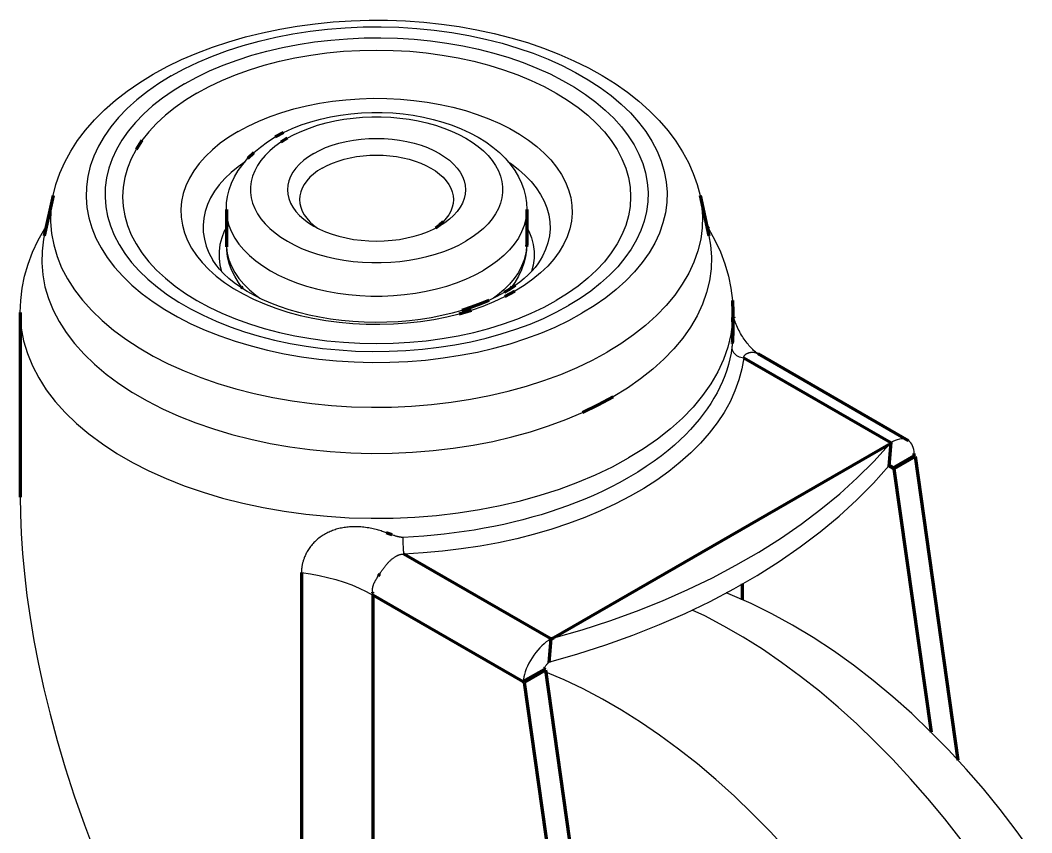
# Model space of a CAD drawing. Header units: millimetres. Extents: x 0 to 559, y 0 to 432.
# Drawn here: x 335.3 to 419.5, y 135.2 to 202.8 of the extents above; entities that cross this region are included whole.
import ezdxf

# ---------------------------------------------------------------- set-up
doc = ezdxf.new("R2010")
doc.units = ezdxf.units.MM
doc.layers.add('CAXA0', color=7, linetype='Continuous', lineweight=70)
doc.layers.add('CAXA3', color=7, linetype='Continuous', lineweight=25)

msp = doc.modelspace()

# ---------------------------------------------------------------- linework, layer by layer
at = {"layer": 'CAXA0', "color": 7, "linetype": 'Continuous', "lineweight": 70}
for p, q in [((345.471372, 192.804256), (344.984117, 192.056815)), ((356.576417, 193.105088), (357.262786, 193.472828)), ((357.576412, 193.006039), (357.038219, 192.670234)), ((354.301814, 191.333536), (354.790866, 191.815155)), ((338.083734, 188.239931), (337.353547, 184.885103)), ((391.918395, 188.239931), (392.648582, 184.885103)), ((352.501065, 187.086506), (352.501065, 184.228748)), ((377.501065, 187.086506), (377.501065, 184.228748)), ((370.54364, 186.055528), (370.243653, 185.783663)), ((370.243653, 185.783663), (369.903766, 185.527927)), ((392.462453, 185.740266), (392.619202, 185.502461)), ((352.501065, 184.228748), (352.509808, 183.958874)), ((377.501065, 184.228748), (377.492325, 183.958934)), ((353.739961, 180.665063), (353.817809, 180.519069)), ((376.096123, 180.458093), (375.631569, 180.176556)), ((375.682056, 179.831184), (376.513133, 180.278623)), ((376.529053, 180.747434), (376.096123, 180.458093)), ((376.262244, 180.665208), (376.182639, 180.515914)), ((374.348713, 179.520616), (373.641249, 179.219854)), ((394.612408, 179.520504), (394.652867, 178.513231)), ((335.349262, 178.513231), (335.349262, 163.14908)), ((371.881544, 178.406244), (372.894045, 178.704095)), ((372.893413, 178.940451), (372.108216, 178.684554)), ((373.641249, 179.219854), (372.893413, 178.940451)), ((394.652867, 178.513231), (394.621233, 177.722677)), ((394.652867, 178.513231), (394.652867, 177.564537)), ((394.751193, 177.99823), (394.719206, 178.103801)), ((394.641488, 176.828987), (394.636867, 176.683556)), ((394.64563, 176.985005), (394.641488, 176.828987)), ((394.649076, 177.151427), (394.64563, 176.985005)), ((394.651566, 177.32728), (394.649076, 177.151427)), ((394.652793, 177.510495), (394.651566, 177.32728)), ((394.652867, 177.563104), (394.652793, 177.510495)), ((394.60486, 176.006373), (394.599266, 175.921931)), ((394.610408, 176.098149), (394.60486, 176.006373)), ((394.615916, 176.197767), (394.610408, 176.098149)), ((394.621355, 176.305584), (394.615916, 176.197767)), ((394.6267, 176.422199), (394.621355, 176.305584)), ((394.631902, 176.54809), (394.6267, 176.422199)), ((394.636867, 176.683556), (394.631902, 176.54809)), ((396.720255, 175.09526), (409.233657, 167.870807)), ((395.567878, 174.745995), (407.78818, 167.69076)), ((383.454307, 170.824983), (384.704638, 171.503705)), ((382.133977, 170.191986), (383.454307, 170.824983)), ((407.654305, 167.540011), (379.765134, 151.438287)), ((407.78818, 167.69076), (407.63352, 165.738795)), ((409.725045, 166.588121), (409.73349, 166.772553)), ((409.725089, 166.588147), (407.957329, 165.567536)), ((409.816668, 166.526023), (408.048908, 165.505413)), ((409.816668, 166.526023), (409.725089, 166.580297)), ((409.816668, 166.526023), (413.386047, 141.271859)), ((407.632151, 165.74722), (407.957329, 165.559687)), ((407.679946, 165.762088), (407.63352, 165.738795)), ((408.048908, 165.505413), (407.957329, 165.559687)), ((408.048908, 165.505413), (411.144019, 143.606808)), ((365.975276, 160.135876), (365.822691, 160.190567)), ((366.308351, 160.014828), (365.975276, 160.135876)), ((379.504027, 151.360994), (367.283161, 158.416554)), ((358.749295, 156.879813), (358.749295, 105.409865)), ((365.156725, 156.617246), (365.208419, 156.696939)), ((365.208419, 156.696939), (365.263051, 156.779756)), ((395.463485, 154.615349), (395.463485, 155.948824)), ((364.693601, 155.157344), (364.682252, 155.249188)), ((364.704468, 155.006378), (364.704468, 101.527868)), ((377.198313, 147.801066), (364.704468, 155.006378)), ((379.504027, 151.360994), (379.349367, 149.409029)), ((379.504027, 151.360994), (379.765134, 151.438287)), ((378.966072, 148.829526), (377.198313, 147.808916)), ((379.057651, 148.767403), (377.289891, 147.746792)), ((379.057651, 148.767403), (378.966072, 148.821676)), ((378.987514, 148.932273), (379.006001, 148.985709)), ((379.057651, 148.767403), (387.334245, 90.208634)), ((377.289891, 147.746792), (377.198313, 147.801066)), ((377.289891, 147.746792), (385.566486, 89.188024))]:
    msp.add_line(p, q, dxfattribs=at)
at = {"layer": 'CAXA3', "color": 7, "linetype": 'Continuous', "lineweight": 25}
for points in [[(346.40698, 198.328888), (347.566534, 198.960312), (348.779293, 199.547145), (350.041365, 200.088366), (351.349504, 200.583273), (352.699225, 201.030735), (354.084337, 201.429341), (355.499677, 201.778333), (356.941674, 202.077473), (358.40598, 202.32637), (359.887759, 202.524664), (361.382921, 202.672207), (362.888069, 202.768933), (364.398835, 202.81472), (365.910649, 202.80954), (367.419785, 202.753438), (368.921785, 202.646528), (370.412214, 202.489026), (371.887435, 202.281127), (373.343301, 202.023118), (374.775203, 201.71546), (376.179001, 201.358625), (377.550864, 200.953059), (378.886172, 200.499518), (380.180051, 199.999031), (381.429337, 199.452088), (382.62935, 198.859872), (383.773891, 198.224729), (384.861087, 197.54692), (385.886164, 196.828463), (386.84056, 196.075114), (387.722151, 195.288973), (388.529474, 194.471659), (389.257425, 193.629241), (389.905184, 192.76443), (390.472442, 191.879472), (390.956843, 190.980838), (391.358391, 190.07309), (391.678572, 189.158329), (391.918387, 188.239969)], [(347.906973, 198.180315), (348.999301, 198.772353), (350.143323, 199.320822), (351.339038, 199.825724), (352.591362, 200.288639), (353.89538, 200.707986), (355.236346, 201.079023), (356.614678, 201.401201), (358.029958, 201.675069), (359.46618, 201.897531), (360.923582, 202.068001), (362.401928, 202.187064), (363.884498, 202.253374), (365.37134, 202.266331), (366.862408, 202.226535), (368.340839, 202.134435), (369.806489, 201.989439), (371.259503, 201.792138), (372.683448, 201.544765), (374.077995, 201.246752), (375.443474, 200.898666), (376.764443, 200.504444), (378.040397, 200.063562), (379.271841, 199.576545), (380.44485, 199.048898), (381.55876, 198.480162), (382.614234, 197.870798), (383.599337, 197.227695), (384.51327, 196.550473), (385.356832, 195.839512), (386.120483, 195.102854), (386.803316, 194.340206), (387.406238, 193.551861), (387.922432, 192.746733), (388.350912, 191.924631), (388.692664, 191.085747), (388.943821, 190.239567), (389.103357, 189.386008), (389.1723, 188.525152), (389.149869, 187.666735), (389.035028, 186.810784), (388.828813, 185.957273), (388.533558, 185.115852), (388.148251, 184.286658), (387.673902, 183.469556), (387.115876, 182.673784), (386.473224, 181.899585), (385.746894, 181.146717), (384.945101, 180.423694), (384.070583, 179.733353), (383.120601, 179.072857), (382.095156, 178.442205)], [(349.022934, 197.536029), (350.04395, 198.089417), (351.113286, 198.602081), (352.230941, 199.074021), (353.401509, 199.506715), (354.620397, 199.898686), (355.87382, 200.2455), (357.16217, 200.546646), (358.485055, 200.802635), (359.827516, 201.010573), (361.189774, 201.169914), (362.571608, 201.281205), (363.957391, 201.343186), (365.347168, 201.355297), (366.740893, 201.318099), (368.122807, 201.232012), (369.492775, 201.096481), (370.850931, 200.912061), (372.181916, 200.680837), (373.485422, 200.402279), (374.761758, 200.076917), (375.99649, 199.708432), (377.189145, 199.296332), (378.340196, 198.841109), (379.436627, 198.347909), (380.477817, 197.816302), (381.464387, 197.246719), (382.385179, 196.6456), (383.239447, 196.012589), (384.027938, 195.348042), (384.741736, 194.659476), (385.379991, 193.946616), (385.943553, 193.209737), (386.426048, 192.45717), (386.826555, 191.688738), (387.145996, 190.904619), (387.380757, 190.113681), (387.529878, 189.315844), (387.59432, 188.511188), (387.573353, 187.708812), (387.466009, 186.908741), (387.273257, 186.110949), (386.997277, 185.324459), (386.637124, 184.549398), (386.193742, 183.785638), (385.672147, 183.041817), (385.071448, 182.318161), (384.392536, 181.614443), (383.643087, 180.938621), (382.82566, 180.293348), (381.937696, 179.675971), (380.979195, 179.08649)], [(350.053649, 196.763623), (351.063252, 197.30956), (352.132539, 197.816206), (353.256931, 198.28139), (354.431613, 198.703122), (355.651556, 199.079595), (356.911534, 199.409196), (358.206153, 199.690516), (359.529868, 199.922348), (360.877013, 200.1037), (362.241817, 200.233796), (363.618436, 200.312078), (365.000976, 200.338212), (366.383517, 200.312085), (367.760138, 200.233809), (369.124944, 200.10372), (370.472091, 199.922374), (371.79581, 199.690548), (373.090433, 199.409235), (374.350416, 199.07964), (375.570363, 198.703173), (376.745052, 198.281447), (377.86945, 197.816268), (378.938745, 197.309627), (379.948356, 196.763695), (380.89396, 196.180808), (381.771509, 195.563464), (382.577244, 194.914305), (383.307715, 194.236112), (383.959794, 193.531788), (384.530689, 192.80435), (385.017955, 192.056912), (385.419506, 191.292675), (385.733622, 190.514912), (385.958958, 189.726953), (386.094549, 188.932173), (386.139814, 188.133974), (386.09456, 187.335776), (385.958981, 186.540995), (385.733656, 185.753035), (385.419552, 184.97527), (385.018012, 184.211032), (384.530757, 183.463592), (383.959872, 182.73615), (383.307803, 182.031823), (382.577342, 181.353626), (381.771616, 180.704464), (380.894076, 180.087115), (379.94848, 179.504224)], [(338.083742, 188.239969), (338.325697, 189.165337), (338.649765, 190.088296), (339.057295, 191.005282), (339.5501, 191.914002), (340.128506, 192.809715), (340.79049, 193.685813), (341.536868, 194.540716), (342.366423, 195.37052), (343.271376, 196.166531), (344.246848, 196.925031), (345.292812, 197.646386), (346.40698, 198.328888)], [(347.906973, 198.180315), (346.881528, 197.549663), (345.931547, 196.889167), (345.057028, 196.198826), (344.255235, 195.475803), (343.528905, 194.722935), (342.886253, 193.948736), (342.328227, 193.152964), (341.853878, 192.335862), (341.468571, 191.506668), (341.173316, 190.665247), (340.967101, 189.811735), (340.85226, 188.955785), (340.829829, 188.097368), (340.898772, 187.236512), (341.058308, 186.382953), (341.309466, 185.536772), (341.651217, 184.697888), (342.079697, 183.875787), (342.595891, 183.070659), (343.198813, 182.282314), (343.881646, 181.519666), (344.645297, 180.783008), (345.488859, 180.072047), (346.402792, 179.394824), (347.387895, 178.751722), (348.443369, 178.142358), (349.557279, 177.573621), (350.730288, 177.045975), (351.961732, 176.558958), (353.237686, 176.118076), (354.558655, 175.723854), (355.924134, 175.375768), (357.318681, 175.077755), (358.742626, 174.830382), (360.19564, 174.633081), (361.66129, 174.488084), (363.139721, 174.395985), (364.630789, 174.356188), (366.117631, 174.369146), (367.600201, 174.435456), (369.078547, 174.554519), (370.535949, 174.724989), (371.972171, 174.94745), (373.387451, 175.221319), (374.765783, 175.543497), (376.106749, 175.914534), (377.410767, 176.333881), (378.663091, 176.796795), (379.858806, 177.301697), (381.002828, 177.850167), (382.095156, 178.442205)], [(349.022934, 197.536029), (348.064433, 196.946549), (347.176469, 196.329172), (346.359042, 195.683899), (345.609593, 195.008077), (344.930681, 194.304359), (344.329983, 193.580702), (343.808387, 192.836881), (343.365005, 192.073122), (343.004852, 191.298061), (342.728872, 190.511571), (342.53612, 189.713779), (342.428776, 188.913708), (342.407809, 188.111331), (342.472251, 187.306675), (342.621372, 186.508839), (342.856133, 185.7179), (343.175574, 184.933781), (343.576081, 184.16535), (344.058576, 183.412783), (344.622138, 182.675904), (345.260393, 181.963044), (345.974191, 181.274478), (346.762682, 180.609931), (347.61695, 179.976919), (348.537742, 179.375801), (349.524312, 178.806218), (350.565502, 178.274611), (351.661933, 177.781411), (352.812984, 177.326188), (354.005639, 176.914088), (355.240371, 176.545602), (356.516707, 176.220241), (357.820213, 175.941682), (359.151198, 175.710459), (360.509354, 175.526039), (361.879322, 175.390508), (363.261236, 175.304421), (364.654962, 175.267223), (366.044738, 175.279334), (367.430521, 175.341315), (368.812355, 175.452605), (370.174613, 175.611947), (371.517074, 175.819885), (372.839959, 176.075874), (374.128309, 176.37702), (375.381732, 176.723834), (376.60062, 177.115804), (377.771188, 177.548499), (378.888843, 178.020439), (379.958179, 178.533103), (380.979195, 179.08649)], [(350.053649, 196.763623), (349.108053, 196.180732), (348.230513, 195.563383), (347.424787, 194.914221), (346.694326, 194.236024), (346.042257, 193.531697), (345.471372, 192.804256)], [(353.488996, 193.571314), (354.320073, 194.018754), (355.203187, 194.431633), (356.134036, 194.80794), (357.108084, 195.145843), (358.120585, 195.443694), (359.166608, 195.700042), (360.241055, 195.91364), (361.338693, 196.083445), (362.454173, 196.208632), (363.582062, 196.288589), (364.716864, 196.322928), (365.85305, 196.311481), (366.985086, 196.254303), (368.107455, 196.151674), (369.214691, 196.004094), (370.301398, 195.812281), (371.362283, 195.577169), (372.392176, 195.299905), (373.386061, 194.98184), (374.339095, 194.624522), (375.246635, 194.229692), (376.104259, 193.799275), (376.90779, 193.335367), (377.653312, 192.840228), (378.337194, 192.31627), (378.956104, 191.766047), (379.507026, 191.192238), (379.987277, 190.59764), (380.394516, 189.985148), (380.72676, 189.357748), (380.98239, 188.718496), (381.16016, 188.070505), (381.259205, 187.416934), (381.279042, 186.760966), (381.219574, 186.105797), (381.081092, 185.454619), (380.864269, 184.810604), (380.570162, 184.17689), (380.200204, 183.556565), (379.756197, 182.95265), (379.240305, 182.368088), (378.655041, 181.805726), (378.003256, 181.268305), (377.288125, 180.758443), (376.513133, 180.278623)], [(357.262786, 193.472828), (357.985594, 193.805533), (358.741184, 194.102617), (359.526756, 194.363808), (360.338111, 194.588345), (361.168997, 194.775224), (362.014107, 194.924122), (362.870754, 195.035301), (363.736023, 195.10885), (364.605974, 195.14473), (365.47669, 195.142992), (366.345207, 195.103708), (367.207735, 195.026963), (368.060297, 194.912942), (368.899772, 194.761756), (369.722876, 194.573501), (370.525262, 194.348553), (371.302684, 194.087435), (372.052971, 193.789959), (372.77104, 193.457028), (373.449617, 193.091249), (374.087422, 192.692582), (374.680175, 192.262702), (375.218971, 191.808136), (375.702148, 191.331576), (376.129838, 190.834104), (376.498691, 190.32147), (376.80794, 189.798251), (377.059357, 189.265479), (377.253928, 188.724665), (377.392, 188.17868), (377.474025, 187.631458), (377.501065, 187.086506)], [(357.576412, 193.006039), (358.158047, 193.316763), (358.770806, 193.598889), (359.414691, 193.852417), (360.093634, 194.07844), (360.803703, 194.275865), (361.533093, 194.44141), (362.282129, 194.574541), (363.050486, 194.675793), (363.825394, 194.743482), (364.606962, 194.777047), (365.39508, 194.777049), (366.176648, 194.743488), (366.951557, 194.675803), (367.719916, 194.574555), (368.468953, 194.441426), (369.198346, 194.275885), (369.908418, 194.078464), (370.587364, 193.852444), (371.234666, 193.597347), (371.850844, 193.313653), (372.425655, 193.006075), (372.958408, 192.674215), (373.449794, 192.318472), (373.891645, 191.944759), (374.283134, 191.552777), (374.625089, 191.142824), (374.911825, 190.721717), (375.14242, 190.289267), (375.317796, 189.845662), (375.435038, 189.398275), (375.493175, 188.947043), (375.493178, 188.49203), (375.435048, 188.040797), (375.317812, 187.59341), (375.142442, 187.149804), (374.911854, 186.717353), (374.625124, 186.296244), (374.283175, 185.88629), (373.891692, 185.494306), (373.452568, 185.122562), (372.96391, 184.768788), (372.425717, 184.432983)], [(353.488996, 193.571314), (352.714004, 193.091495), (351.998873, 192.581632), (351.347088, 192.044211), (350.761824, 191.48185), (350.245932, 190.897288), (349.801925, 190.293373), (349.431967, 189.673047), (349.13786, 189.039334), (348.921037, 188.395319), (348.782555, 187.744141), (348.723087, 187.088972), (348.742924, 186.433004), (348.841969, 185.779432), (349.019739, 185.131442), (349.275369, 184.492189), (349.607613, 183.864789), (350.014852, 183.252298), (350.495103, 182.6577), (351.046025, 182.083891), (351.664935, 181.533667), (352.348817, 181.00971), (353.094339, 180.514571), (353.89787, 180.050662), (354.755494, 179.620245), (355.663034, 179.225416), (356.616068, 178.868098), (357.609953, 178.550032), (358.639846, 178.272768), (359.700731, 178.037657), (360.787438, 177.845844), (361.894674, 177.698263), (363.017043, 177.595634), (364.149079, 177.538457), (365.285265, 177.52701), (366.420067, 177.561348), (367.547956, 177.641306), (368.663436, 177.766492), (369.761074, 177.936298), (370.835521, 178.149895), (371.881544, 178.406244)], [(354.790866, 191.815155), (355.332861, 192.271219), (355.928419, 192.701796), (356.576417, 193.105088)], [(359.768453, 191.740493), (360.251298, 191.994828), (360.762159, 192.221147), (361.301038, 192.419449), (361.872438, 192.590813), (362.471854, 192.734161), (363.085774, 192.846261), (363.714525, 192.926404), (364.357779, 192.975298), (365.001034, 192.991842), (365.644288, 192.975301), (366.287543, 192.92641), (366.916296, 192.84627), (367.530217, 192.734173), (368.129635, 192.590828), (368.701038, 192.419467), (369.243787, 192.219453), (369.758521, 191.991423), (370.233633, 191.740518), (370.668224, 191.466218), (371.063193, 191.169042), (371.409637, 190.855692), (371.706452, 190.525799), (371.954742, 190.17973), (372.148908, 189.825289), (372.28772, 189.462284), (372.372409, 189.090907), (372.401065, 188.719529), (372.372414, 188.348151), (372.287731, 187.976773), (372.148924, 187.613768), (371.954763, 187.259325), (371.706479, 186.913256), (371.409668, 186.583361), (371.066197, 186.272242), (370.6742, 185.977298), (370.233769, 185.698583)], [(344.984117, 192.056815), (344.582577, 191.292577), (344.268473, 190.514812), (344.043148, 189.726852), (343.907569, 188.932072), (343.862315, 188.133873), (343.90758, 187.335674), (344.043171, 186.540894), (344.268507, 185.752935), (344.582623, 184.975172), (344.984174, 184.210935), (345.47144, 183.463498), (346.042335, 182.736059), (346.694414, 182.031735), (347.424885, 181.353542), (348.23062, 180.704383), (349.108169, 180.087039), (350.053773, 179.504153), (351.063384, 178.95822), (352.132679, 178.45158), (353.257077, 177.9864), (354.431766, 177.564674), (355.651713, 177.188207), (356.911696, 176.858612), (358.206319, 176.577299), (359.530038, 176.345473), (360.877185, 176.164127), (362.241991, 176.034038), (363.618612, 175.955762), (365.001153, 175.929635), (366.383693, 175.955769), (367.760312, 176.034051), (369.125116, 176.164147), (370.472261, 176.345499), (371.795976, 176.577331), (373.090595, 176.858651), (374.350573, 177.188252), (375.570516, 177.564725), (376.745198, 177.986457), (377.86959, 178.451641), (378.938877, 178.958287), (379.94848, 179.504224)], [(357.038219, 192.670234), (356.549561, 192.31646), (356.110437, 191.944717), (355.718954, 191.552732), (355.377005, 191.142778), (355.090275, 190.721669), (354.859687, 190.289218), (354.684317, 189.845612), (354.567081, 189.398225), (354.508951, 188.946993), (354.508954, 188.491979), (354.567091, 188.040747), (354.684333, 187.59336), (354.859709, 187.149755), (355.090304, 186.717306), (355.37704, 186.296198), (355.718995, 185.886245), (356.110484, 185.494263), (356.552335, 185.12055), (357.043721, 184.764807), (357.576474, 184.432948), (358.151285, 184.12537), (358.767463, 183.841675), (359.414765, 183.586578), (360.093711, 183.360559), (360.803783, 183.163137), (361.533176, 182.997596), (362.282213, 182.864468), (363.050572, 182.763219), (363.825481, 182.695534), (364.607049, 182.661973), (365.395167, 182.661975), (366.176735, 182.69554), (366.951643, 182.763229), (367.72, 182.864481), (368.469036, 182.997613), (369.198426, 183.163157), (369.908495, 183.360582), (370.587438, 183.586605), (371.231323, 183.840133), (371.844082, 184.122259), (372.425717, 184.432983)], [(352.501065, 187.086506), (352.527523, 187.625579), (352.608128, 188.168671), (352.744438, 188.712306), (352.937373, 189.252427), (353.187789, 189.786152), (353.497304, 190.312071), (353.868897, 190.829794), (354.301814, 191.333536)], [(359.768453, 191.740493), (359.327929, 191.461724), (358.935932, 191.16678), (358.592461, 190.855661), (358.29565, 190.525767), (358.047366, 190.179697), (357.853205, 189.825255), (357.714398, 189.462249), (357.629715, 189.090871), (357.601065, 188.719493), (357.62972, 188.348116), (357.714409, 187.976738), (357.853221, 187.613733), (358.047387, 187.259292)], [(360.475562, 190.51575), (360.887203, 190.733525), (361.330153, 190.929758), (361.801041, 191.102955), (362.296283, 191.251799), (362.812111, 191.375157), (363.344597, 191.47209), (363.88969, 191.54186), (364.443241, 191.583936), (365.001038, 191.597998), (365.558835, 191.583938), (366.112387, 191.541865), (366.657481, 191.472098), (367.189968, 191.375168), (367.705797, 191.251812), (368.201041, 191.102971), (368.671932, 190.929775), (369.114885, 190.733544), (369.526529, 190.515771), (369.903732, 190.278114), (370.243622, 190.02238), (370.543614, 189.750516), (370.801423, 189.464592), (371.015088, 189.166784), (371.182983, 188.859357), (371.303829, 188.544652), (371.376708, 188.225064), (371.401065, 187.903009)], [(354.060205, 191.052399), (353.471832, 190.632911), (352.893885, 190.156372), (352.374923, 189.657718), (351.917474, 189.139378), (351.523766, 188.603878), (351.195719, 188.053826), (350.93493, 187.491903), (350.74267, 186.920846), (350.619876, 186.343437), (350.567145, 185.762489), (350.584735, 185.180832), (350.672559, 184.601301), (350.830191, 184.026719), (351.056862, 183.459884), (351.372244, 182.86897)], [(360.475562, 190.51575), (360.098363, 190.27809), (359.758476, 190.022355), (359.458489, 189.75049), (359.200683, 189.464565), (358.987023, 189.166755), (358.819132, 188.859327), (358.69829, 188.544622), (358.625416, 188.225033), (358.601065, 187.903009)], [(375.953517, 191.039194), (376.219997, 190.862211), (376.826405, 190.39761), (377.375201, 189.909719), (377.863712, 189.400915), (378.289557, 188.873676), (378.650662, 188.330571), (378.945267, 187.774246), (379.171938, 187.207411), (379.32957, 186.632829), (379.417394, 186.053298), (379.434984, 185.471641), (379.382253, 184.890693), (379.259459, 184.313284), (379.067199, 183.742227), (378.80641, 183.180304), (378.629885, 182.86897)], [(338.083734, 188.239931), (338.029514, 187.972217), (337.90099, 187.010407), (337.875267, 186.045852), (337.952441, 185.082213), (338.132219, 184.123144), (338.413921, 183.172284), (338.796476, 182.23324), (339.278435, 181.309573), (339.857968, 180.404788), (340.532878, 179.522316), (341.300603, 178.665506), (342.158233, 177.837607), (343.102514, 177.04176), (344.129863, 176.280984), (345.236384, 175.558164), (346.417879, 174.876043), (347.669866, 174.237208), (348.987597, 173.644083), (350.366072, 173.098917), (351.800062, 172.603778), (353.284129, 172.160545), (354.812642, 171.770898), (356.379803, 171.436317), (357.979668, 171.15807), (359.606167, 170.937212), (361.25313, 170.774582), (362.914311, 170.670796), (364.583408, 170.626248), (366.254089, 170.641108), (367.920017, 170.715318), (369.574872, 170.848597), (371.212378, 171.04044), (372.826321, 171.290118), (374.410581, 171.596685), (375.959147, 171.958978), (377.466146, 172.375623), (378.92586, 172.845039), (380.332753, 173.365445), (381.681487, 173.934867), (382.966947, 174.551146), (384.184256, 175.211943)], [(358.601065, 187.903009), (358.625421, 187.580954), (358.6983, 187.261365), (358.819146, 186.94666), (358.987041, 186.639234), (359.200706, 186.341425), (359.458515, 186.055501)], [(371.401065, 187.903009), (371.376713, 187.580985), (371.303839, 187.261396), (371.182997, 186.94669), (371.015106, 186.639263), (370.801446, 186.341453), (370.54364, 186.055528)], [(391.918395, 188.239931), (392.049688, 187.492013), (392.126862, 186.528374), (392.101139, 185.56382), (391.972615, 184.602009), (391.74178, 183.64659), (391.409507, 182.701188), (390.977058, 181.769389), (390.446074, 180.854726), (389.818568, 179.960671), (389.09692, 179.090614), (388.283869, 178.247856), (387.382498, 177.435593), (386.396227, 176.656907), (385.328796, 175.914752), (384.184256, 175.211943)], [(352.501065, 187.086506), (352.509808, 186.816632), (352.579668, 186.278454), (352.718993, 185.744794), (352.927005, 185.218638), (353.20254, 184.702928), (353.544057, 184.200548), (353.949646, 183.714307), (354.41704, 183.246925), (354.943623, 182.801015), (355.526452, 182.379072), (356.162267, 181.983454), (356.847511, 181.616375), (357.578354, 181.279887), (358.350708, 180.975872), (359.160253, 180.70603), (360.002462, 180.471871), (360.872625, 180.274703), (361.765877, 180.115629), (362.677221, 179.995539), (363.60156, 179.915105), (364.533727, 179.874777), (365.468506, 179.874779), (366.400672, 179.915112), (367.325011, 179.995551), (368.236353, 180.115645), (369.129602, 180.274722), (369.999763, 180.471895), (370.841968, 180.706058), (371.65151, 180.975904), (372.423859, 181.279923), (373.154697, 181.616414), (373.839936, 181.983497)], [(358.047387, 187.259292), (358.295677, 186.913223), (358.592492, 186.58333), (358.938936, 186.26998), (359.333905, 185.972804), (359.768364, 185.698581)], [(377.501065, 187.086506), (377.492325, 186.816692), (377.422473, 186.278514), (377.283155, 185.744854), (377.075151, 185.218696), (376.799623, 184.702985), (376.458114, 184.200603), (376.052531, 183.71436), (375.585145, 183.246976), (375.058568, 182.801064), (374.475745, 182.379117), (373.839936, 181.983497)], [(359.458515, 186.055501), (359.758507, 185.783638), (360.098397, 185.527904)], [(336.834708, 184.522002), (337.384621, 185.505244), (337.539607, 185.73995)], [(352.501065, 185.576287), (352.333431, 185.262522), (352.115201, 184.7105)], [(359.768364, 185.698581), (360.243608, 185.447599), (360.758342, 185.219569), (361.301091, 185.019555), (361.872494, 184.848194), (362.471912, 184.704849), (363.085833, 184.592752), (363.714586, 184.512612), (364.357841, 184.463721), (365.001095, 184.44718), (365.64435, 184.463724), (366.287604, 184.512619), (366.916355, 184.592761), (367.530275, 184.704861), (368.129691, 184.848209), (368.701091, 185.019573), (369.23997, 185.217876), (369.750831, 185.444195), (370.233676, 185.69853)], [(377.501065, 185.576286), (377.66867, 185.262583), (377.886908, 184.710562)], [(392.619202, 185.502461), (393.162515, 184.531599), (393.621178, 183.545461), (393.995033, 182.547836), (394.284496, 181.541876), (394.490025, 180.531391), (394.612408, 179.520504)], [(335.349262, 178.513231), (335.389272, 179.514907), (335.510556, 180.521809), (335.714712, 181.529938), (336.002511, 182.53395), (336.374988, 183.53122), (336.834708, 184.522002)], [(337.353547, 184.885103), (337.297857, 184.610127), (337.165847, 183.622226), (337.139426, 182.631506), (337.218693, 181.641726), (337.403349, 180.65664), (337.692692, 179.679986), (338.085625, 178.715468)], [(352.115201, 184.7105), (351.969035, 184.150606), (351.895748, 183.585971), (351.895752, 183.019753), (351.969047, 182.455118), (352.108758, 181.919983)], [(377.886908, 184.710562), (378.033082, 184.150669), (378.106377, 183.586034), (378.106381, 183.019816), (378.033094, 182.455181), (377.891479, 181.912718)], [(392.648582, 184.885103), (392.783436, 184.116897), (392.862703, 183.127117), (392.836282, 182.136397), (392.704272, 181.148495), (392.467175, 180.167159), (392.125889, 179.196111)], [(353.867659, 180.487586), (353.503438, 180.993784), (353.194189, 181.517003), (352.942772, 182.049775), (352.748201, 182.590589), (352.610129, 183.136574), (352.528104, 183.683796), (352.501065, 184.228748)], [(352.509808, 183.958874), (352.579668, 183.420696), (352.718993, 182.887036), (352.927005, 182.36088), (353.20254, 181.84517), (353.544057, 181.342789), (353.949646, 180.856549), (354.41704, 180.389166), (354.943623, 179.943257), (355.279683, 179.699963)], [(377.492325, 183.958934), (377.422473, 183.420755), (377.283155, 182.887095), (377.075151, 182.360938), (376.799623, 181.845226), (376.458114, 181.342845), (376.052531, 180.856602), (375.585145, 180.389217)], [(377.501065, 184.228748), (377.474606, 183.689675), (377.394001, 183.146583), (377.257691, 182.602948), (377.064756, 182.062827), (376.81434, 181.529103), (376.504825, 181.003183)], [(372.108216, 178.684554), (371.288445, 178.454001), (370.436892, 178.250468), (369.557756, 178.075757), (368.655972, 177.93146), (367.735509, 177.818689), (366.800579, 177.738369), (365.856631, 177.691248), (364.908019, 177.677698), (363.959134, 177.69788), (363.015535, 177.751656), (362.081602, 177.838633), (361.161629, 177.958209), (360.260997, 178.109355), (359.383838, 178.290907), (358.533991, 178.501523), (357.716243, 178.739321), (356.934317, 179.002338), (356.191149, 179.288591), (355.490211, 179.595596), (354.834817, 179.920502), (354.226545, 180.260934), (353.666528, 180.61461), (353.158333, 180.977243), (352.701432, 181.346841), (352.292789, 181.72405), (351.933548, 182.106524), (351.626559, 182.489318), (351.372241, 182.868974)], [(378.629888, 182.868974), (378.429213, 182.563587), (378.194677, 182.256111), (377.926545, 181.948376), (377.62647, 181.643247), (377.294799, 181.341755), (376.92926, 181.042887), (376.529053, 180.747434)], [(376.504825, 181.003183), (376.133232, 180.48546), (376.128049, 180.47943)], [(375.631569, 180.176556), (375.012939, 179.840342), (374.348713, 179.520616)], [(375.585145, 180.389217), (375.058568, 179.943305), (374.724711, 179.701603)], [(372.894045, 178.704095), (373.868093, 179.041997), (374.798942, 179.418305), (375.682056, 179.831184)], [(335.349262, 178.513231), (335.35278, 178.249535), (335.437131, 177.196284), (335.633627, 176.14803), (335.941525, 175.108747), (336.359655, 174.082379), (336.886432, 173.072818), (337.519857, 172.083895), (338.257528, 171.119361), (339.096646, 170.182874), (340.034029, 169.277987), (341.06612, 168.408132), (342.189004, 167.57661), (343.398423, 166.786574), (344.689788, 166.041021), (346.0582, 165.342779), (347.498469, 164.694498), (349.005132, 164.098635), (350.572473, 163.557452), (352.194546, 163.073002), (353.865198, 162.647122), (355.578093, 162.281427), (357.326733, 161.977305), (359.104483, 161.735909), (360.904602, 161.558156), (362.72026, 161.444719), (364.544569, 161.396028), (366.370611, 161.412269), (368.191457, 161.49338), (370.000201, 161.639053), (371.789981, 161.848736), (373.554009, 162.121633), (375.285592, 162.456708), (376.978163, 162.852692), (378.625301, 163.308081), (380.220757, 163.821149), (381.75848, 164.389949), (383.232636, 165.012323), (384.637633, 165.685911), (385.968142, 166.408157)], [(338.085625, 178.715468), (338.580657, 177.766745), (339.175912, 176.837416), (339.869129, 175.931006), (340.657681, 175.050953), (341.538576, 174.200596), (342.508472, 173.38316), (343.56369, 172.601746), (344.700227, 171.859318), (345.913773, 171.158693), (347.199723, 170.502529), (348.553199, 169.893314), (349.969068, 169.333359), (351.441959, 168.824788), (352.966284, 168.369531), (354.536261, 167.969315), (356.145934, 167.625658), (357.789198, 167.339862), (359.459819, 167.113014), (361.15146, 166.945972), (362.857704, 166.839371), (364.572078, 166.793615), (366.28808, 166.808877), (367.999199, 166.8851), (369.698946, 167.021995), (371.380872, 167.219041), (373.038597, 167.475493), (374.665833, 167.790376), (376.256407, 168.162497), (377.804286, 168.590444), (379.303598, 169.072594), (380.748655, 169.607117), (382.133977, 170.191986)], [(392.125889, 179.196111), (391.681709, 178.239034), (391.13632, 177.29956), (390.491792, 176.381252), (389.750568, 175.487593), (388.915462, 174.621973), (387.989639, 173.787676), (386.976613, 172.987867), (385.880226, 172.225579), (384.704638, 171.503705)], [(394.621233, 177.722677), (394.480758, 176.671425), (394.228457, 175.62716), (393.865286, 174.593843), (393.392623, 173.575393), (392.812261, 172.575675), (392.126401, 171.598479), (391.337646, 170.647513), (390.448988, 169.726385), (389.463796, 168.838589), (388.385809, 167.987491), (387.219116, 167.176322), (385.968142, 166.408157)], [(394.719206, 178.103801), (394.692292, 178.19976), (394.670064, 178.285606), (394.652867, 178.357745)], [(394.830021, 177.765597), (394.788318, 177.88452), (394.751193, 177.99823)], [(396.722282, 175.094087), (396.687948, 175.115006), (396.641801, 175.146056), (396.586215, 175.186807), (396.522392, 175.237269), (396.453205, 175.295786), (396.380907, 175.360734), (396.305693, 175.432116), (396.228941, 175.508765), (396.151753, 175.589612), (396.073097, 175.675831), (395.993213, 175.767371), (395.913193, 175.863153), (395.832906, 175.963489), (395.75254, 176.068352), (395.672899, 176.176876), (395.594604, 176.288323), (395.518368, 176.401711), (395.444168, 176.51707), (395.371461, 176.635334), (395.300433, 176.756371), (395.231579, 176.879482), (395.164877, 177.004836), (395.100449, 177.132376), (395.038869, 177.261088), (394.980778, 177.389598), (394.926445, 177.517123), (394.876056, 177.642949), (394.830021, 177.765597)], [(394.570555, 175.605543), (394.497194, 175.128326), (394.400613, 174.651962), (394.280813, 174.176829), (394.137713, 173.703004), (393.97142, 173.231175), (393.782378, 172.762625), (393.57071, 172.297543), (393.336706, 171.836464), (393.081427, 171.381134), (392.806042, 170.93297), (392.510416, 170.491135), (392.193592, 170.054006), (391.857239, 169.623718), (391.500308, 169.198767), (391.116462, 168.772416), (390.705199, 168.345579), (390.265555, 167.918678), (389.788362, 167.484984), (389.270283, 167.044473), (388.710906, 166.599763), (388.103758, 166.148885), (387.444929, 165.69256), (386.733747, 165.233935), (385.968142, 164.775152)], [(394.599266, 175.921931), (394.593607, 175.844398), (394.590755, 175.808166), (394.587889, 175.773721), (394.585011, 175.741057), (394.582126, 175.710181), (394.579235, 175.681182), (394.57634, 175.654091), (394.573446, 175.628878), (394.570555, 175.605543)], [(394.570555, 175.605543), (394.579087, 175.4986), (394.604535, 175.392752), (394.646465, 175.289809), (394.704158, 175.191532), (394.776628, 175.099604), (394.862636, 175.015597), (394.960708, 174.940949), (395.069167, 174.876937), (395.186158, 174.824655), (395.309679, 174.785), (395.437616, 174.758648), (395.567779, 174.746052)], [(395.567779, 174.746052), (395.566281, 174.766071), (395.566469, 174.786052), (395.568342, 174.805967), (395.571931, 174.825795), (395.577199, 174.845494), (395.584048, 174.865), (395.592485, 174.884272), (395.602494, 174.903285), (395.613944, 174.922003), (395.626805, 174.940365), (395.641096, 174.958364), (395.656755, 174.976041), (395.673761, 174.99336), (395.692119, 175.010275), (395.711799, 175.026806), (395.732782, 175.042909), (395.755064, 175.058532), (395.778631, 175.073676), (395.803471, 175.088288), (395.829563, 175.102307), (395.856876, 175.115711), (395.885396, 175.128434), (395.915093, 175.14041), (395.945916, 175.151606), (395.977836, 175.161943), (396.010824, 175.171352), (396.044826, 175.179801), (396.079876, 175.187213), (396.115864, 175.193491), (396.152525, 175.198582), (396.189852, 175.202403), (396.227768, 175.204882), (396.265905, 175.206003), (396.304224, 175.205705), (396.342681, 175.203936), (396.380915, 175.200735), (396.418994, 175.19605), (396.45677, 175.189854), (396.493588, 175.182296), (396.529485, 175.173394), (396.564396, 175.163175), (396.597579, 175.151947), (396.628891, 175.139891), (396.658543, 175.127047), (396.686377, 175.113611), (396.712281, 175.09979), (396.721381, 175.094609)], [(395.567878, 174.745995), (395.403937, 173.81505), (395.157402, 172.895246), (394.828273, 171.986585), (394.415184, 171.086566), (393.919501, 170.197689), (393.345323, 169.327451), (392.691975, 168.476033), (391.960134, 167.643253), (391.155923, 166.836065), (390.278763, 166.054708), (389.329234, 165.298941), (388.315203, 164.574996), (387.236173, 163.883144), (386.09264, 163.223114), (384.893965, 162.600317), (383.639639, 162.015032), (382.330172, 161.46698), (380.97645, 160.960739), (379.578122, 160.496666), (378.13554, 160.074404), (376.66065, 159.697457), (375.152749, 159.366171), (373.612539, 159.0802), (372.054071, 158.842006), (370.482026, 158.652411), (368.891723, 158.510594), (367.283161, 158.416554)], [(379.765134, 151.438287), (382.116091, 152.12388), (384.405578, 152.869285), (386.633594, 153.674504), (388.80376, 154.541115), (390.912456, 155.467539), (392.948815, 156.449038), (394.9124, 157.48587), (396.803649, 158.577776), (398.612999, 159.719236), (400.34007, 160.910542), (401.985243, 162.151402), (403.540095, 163.435419), (405.001819, 164.76046), (406.373222, 166.128657), (407.654305, 167.540011)], [(407.654305, 167.540011), (407.669238, 167.556744), (407.78818, 167.69076)], [(409.233899, 167.870671), (409.118696, 167.92577), (408.980381, 167.967453), (408.832602, 167.988729), (408.675126, 167.989154), (408.508185, 167.969172), (408.335635, 167.92929), (408.15876, 167.869679), (407.976275, 167.790169), (407.78818, 167.69076)], [(409.73349, 166.772553), (409.726388, 166.948277), (409.703742, 167.115293), (409.665441, 167.276196), (409.611594, 167.428391), (409.542532, 167.564098), (409.457502, 167.681753), (409.357256, 167.78292), (409.233899, 167.870671)], [(379.348429, 149.421907), (381.740854, 150.111528), (384.06982, 150.862673), (386.335328, 151.675343), (388.541018, 152.551139), (390.683249, 153.48846), (392.751103, 154.482502), (394.744265, 155.533584), (396.66305, 156.641389), (398.497476, 157.800152), (400.24706, 159.010095), (401.912286, 160.270998), (403.484624, 161.576435), (404.961232, 162.924263), (406.344952, 164.316626), (407.635785, 165.753523)], [(407.874399, 165.768815), (407.840222, 165.782784), (407.803849, 165.788498), (407.764814, 165.786981), (407.723711, 165.77815), (407.679946, 165.762088)], [(407.957068, 165.567385), (407.956748, 165.613191), (407.950895, 165.654189), (407.939509, 165.690377), (407.922226, 165.722481), (407.899411, 165.749776), (407.874399, 165.768815)], [(385.968142, 164.775152), (385.233935, 164.365609), (384.499256, 163.982738), (383.76702, 163.625627), (383.044157, 163.295181), (382.329172, 162.988388), (381.611201, 162.699071), (380.891303, 162.426717), (380.17114, 162.171049), (379.439134, 161.927496), (378.692669, 161.69526), (377.935511, 161.475583), (377.164851, 161.267723), (376.379196, 161.071515), (375.581048, 160.887817), (374.77357, 160.717459), (373.957948, 160.5607), (373.134343, 160.417582), (372.304513, 160.288407), (371.470541, 160.173428), (370.631786, 160.072488), (369.785899, 159.985353), (368.932528, 159.912136), (368.073379, 159.853136), (367.209159, 159.808527)], [(335.349268, 163.209191), (335.367627, 161.748978), (335.430438, 160.136425), (335.539179, 158.475671), (335.695755, 156.762112), (335.90363, 154.983687), (336.165553, 153.141862), (336.484179, 151.238206), (336.864913, 149.261274), (337.311685, 147.211212), (337.827709, 145.092358), (338.419023, 142.900247), (339.089251, 140.637493), (339.842301, 138.307855), (340.686066, 135.909549), (341.622326, 133.450237)], [(365.822691, 160.190567), (365.741364, 160.218992), (365.656351, 160.248167), (365.567777, 160.278028), (365.475402, 160.30812), (365.379148, 160.338518), (365.279093, 160.369191), (365.175232, 160.399523), (365.067536, 160.429564), (364.956036, 160.459311), (364.840825, 160.488073), (364.72146, 160.515943), (364.598386, 160.542881), (364.473031, 160.567986), (364.344943, 160.591199), (364.214578, 160.612616), (364.084718, 160.631539), (363.95583, 160.647724), (363.827452, 160.661405), (363.700975, 160.672568), (363.577063, 160.681114), (363.455053, 160.687111), (363.334345, 160.690782), (363.214838, 160.692167), (363.096636, 160.69121), (362.97944, 160.688003), (362.863133, 160.682551), (362.747836, 160.674835), (362.633613, 160.664912), (362.520489, 160.652782), (362.408441, 160.63843), (362.297465, 160.621891), (362.187567, 160.603169), (362.078742, 160.582247), (361.970959, 160.559126), (361.86422, 160.533812), (361.758524, 160.506287), (361.653843, 160.476517), (361.550165, 160.444505), (361.447502, 160.410235), (361.345863, 160.373649), (361.245222, 160.33474), (361.145605, 160.293503), (361.047095, 160.24988), (360.949678, 160.203862), (360.853367, 160.155446), (360.758286, 160.104578), (360.664567, 160.051362), (360.572075, 159.99568), (360.480533, 159.937152), (360.389723, 159.875658), (360.299862, 159.811307), (360.21132, 159.744062), (360.123843, 159.673614), (360.037683, 159.600258), (359.953974, 159.524853), (359.872812, 159.447279), (359.794095, 159.36763), (359.71866, 159.287076), (359.646704, 159.205664), (359.578022, 159.123317), (359.512849, 159.041009), (359.451286, 158.958777), (359.393223, 158.876557), (359.338589, 158.795171), (359.287434, 158.714651), (359.239699, 158.634942), (359.195149, 158.556742), (359.15386, 158.4802), (359.115749, 158.40515), (359.080344, 158.331812), (359.047665, 158.260318), (359.017687, 158.190525), (358.989873, 158.122235), (358.964189, 158.055487), (358.940666, 157.990236), (358.918872, 157.926159), (358.898746, 157.863169), (358.880346, 157.80135), (358.863417, 157.740626), (358.847916, 157.680829), (358.833885, 157.622125), (358.821189, 157.564945), (358.809856, 157.509328), (358.799857, 157.455232), (358.790984, 157.402963), (358.783259, 157.352727), (358.776658, 157.304317), (358.770899, 157.25742), (358.76596, 157.212146), (358.761864, 157.168385), (358.758393, 157.125496), (358.75551, 157.083466), (358.753253, 157.042309), (358.751513, 157.001425), (358.750256, 156.960614), (358.749517, 156.920077), (358.749295, 156.879813)], [(367.209159, 159.808527), (367.170089, 159.807642), (367.130251, 159.808188), (367.089644, 159.810167), (367.048278, 159.813618), (367.006142, 159.818506), (366.963213, 159.824723), (366.919518, 159.832278), (366.875029, 159.841165), (366.829636, 159.851254), (366.783411, 159.862529), (366.736282, 159.875011), (366.687922, 159.888624), (366.638348, 159.903364), (366.587543, 159.919242), (366.53514, 159.936204), (366.481152, 159.954256), (366.425564, 159.973402), (366.367961, 159.993585), (366.308351, 160.014828)], [(367.283626, 158.416286), (367.273906, 158.49842), (367.264352, 158.59312), (367.255129, 158.698764), (367.246392, 158.813546), (367.238293, 158.935501), (367.23097, 159.062543), (367.224547, 159.192497), (367.219135, 159.323142), (367.214827, 159.45224), (367.211696, 159.577583), (367.209796, 159.697027), (367.209159, 159.808527)], [(365.263051, 156.779756), (365.320856, 156.865881), (365.351012, 156.910166), (365.382216, 156.955557), (365.414457, 157.001954), (365.447807, 157.049382), (365.482613, 157.098277), (365.519096, 157.148847), (365.557134, 157.200761), (365.596552, 157.253641), (365.637547, 157.307685), (365.679991, 157.362556), (365.723165, 157.417101), (365.766955, 157.47119), (365.811448, 157.524879), (365.856163, 157.577361), (365.900933, 157.628485), (365.945846, 157.678391), (365.990773, 157.726752), (366.035681, 157.773577), (366.080518, 157.818875), (366.125112, 157.86235), (366.169401, 157.903995), (366.213362, 157.943874), (366.256877, 157.98182), (366.29984, 158.017809), (366.342281, 158.051951), (366.384277, 158.084289), (366.425806, 158.114866), (366.466833, 158.143722), (366.507419, 158.170896), (366.547539, 158.196425), (366.587174, 158.220353), (366.626392, 158.242724), (366.665168, 158.263574), (366.703495, 158.282944), (366.741479, 158.300886), (366.779102, 158.317438), (366.816357, 158.332631), (366.853369, 158.346499), (366.890124, 158.359082), (366.926618, 158.370402), (366.962987, 158.380461), (366.999271, 158.389306), (367.035418, 158.396946), (367.07142, 158.403334), (367.107293, 158.408494), (367.143014, 158.41246), (367.178516, 158.415199), (367.213776, 158.416721), (367.248813, 158.417075), (367.283626, 158.416286)], [(358.749295, 156.879813), (359.49044, 156.773164), (360.218331, 156.639509), (360.93002, 156.479389), (361.622623, 156.293453), (362.293333, 156.082454), (362.939435, 155.847248), (363.558309, 155.588787), (364.147449, 155.308117), (364.704468, 155.006378)], [(365.084193, 156.502938), (365.131904, 156.578462), (365.156725, 156.617246)], [(364.682252, 155.249188), (364.678229, 155.284138), (364.676308, 155.302611), (364.674471, 155.321802), (364.672741, 155.34171), (364.671237, 155.362459), (364.669961, 155.384087), (364.668941, 155.406565), (364.668345, 155.429925), (364.668188, 155.454213), (364.668493, 155.479394), (364.669444, 155.505375), (364.671072, 155.532169), (364.673386, 155.559773), (364.676539, 155.588073), (364.680578, 155.61709), (364.685498, 155.646811), (364.691373, 155.677072), (364.698265, 155.707915), (364.706152, 155.739302), (364.714963, 155.770942), (364.724744, 155.802831), (364.735472, 155.834969), (364.746955, 155.86707), (364.759166, 155.899018), (364.772134, 155.930919), (364.785734, 155.962806), (364.799933, 155.994608), (364.814765, 156.026386), (364.830215, 156.058372), (364.846309, 156.090611), (364.863035, 156.123049), (364.880332, 156.155771), (364.898202, 156.188769), (364.916657, 156.222039), (364.935655, 156.255675), (364.955197, 156.289663), (364.9753, 156.324003), (364.995948, 156.358812), (365.017147, 156.394074), (365.038915, 156.429787), (365.06126, 156.466079), (365.084193, 156.502938)], [(364.704468, 155.006378), (364.704432, 155.014466), (364.70431, 155.022706), (364.704104, 155.031097), (364.703819, 155.039591), (364.70345, 155.048237), (364.702981, 155.05718), (364.70242, 155.066411), (364.701764, 155.07594), (364.700984, 155.08594), (364.700084, 155.096432), (364.699067, 155.107398), (364.697908, 155.118958), (364.696602, 155.131162), (364.695164, 155.143965), (364.693601, 155.157344)], [(419.525283, 133.637405), (418.227887, 135.43316), (416.884147, 137.183498), (415.496483, 138.884685), (414.066687, 140.533825), (412.595511, 142.129058), (411.084037, 143.667875), (409.535124, 145.145908), (407.95186, 146.558814), (406.334558, 147.904721), (404.686838, 149.178884), (403.016597, 150.373963), (401.326097, 151.48747), (399.6172, 152.517139), (397.897008, 153.457897), (396.165105, 154.309227), (394.425822, 155.068088), (394.098282, 155.192929)], [(413.645548, 134.6499), (412.278614, 136.398931), (410.875262, 138.096151), (409.438402, 139.738045), (407.971011, 141.321207), (406.47613, 142.842357), (404.956859, 144.298342), (403.416346, 145.686144), (401.857783, 147.002888), (400.284402, 148.245843), (398.699463, 149.412433), (397.106252, 150.500241), (395.50807, 151.507012), (393.908231, 152.430659), (392.310049, 153.269268), (391.259026, 153.765243)], [(379.504027, 151.360994), (379.314505, 151.242397), (379.127821, 151.108795), (378.943976, 150.960187), (378.761592, 150.795209), (378.582046, 150.615225), (378.409471, 150.424335), (378.244043, 150.222325), (378.085585, 150.009409), (377.937704, 149.790329), (377.800497, 149.564528), (377.673866, 149.332563), (377.561125, 149.100842), (377.462808, 148.868519), (377.378381, 148.63644), (377.309551, 148.413548), (377.256889, 148.202825), (377.219823, 148.001289), (377.198356, 147.808941)], [(379.006001, 148.985709), (379.030272, 149.041803), (379.059807, 149.099322), (379.093052, 149.154568), (379.130152, 149.207117), (379.170961, 149.257391), (379.213487, 149.302963), (379.257064, 149.343021), (379.302357, 149.378377), (379.349367, 149.409029)], [(378.966334, 148.829677), (378.974291, 148.880262), (378.987514, 148.932273)], [(399.236419, 133.740685), (397.776966, 135.315284), (396.290172, 136.828205), (394.779119, 138.276314), (393.246938, 139.65661), (391.696807, 140.96623), (390.131937, 142.202461), (388.555572, 143.362741), (386.970978, 144.444665), (385.381442, 145.44599), (383.790256, 146.36464), (382.20072, 147.198713), (380.616127, 147.946478), (379.082965, 148.588301)]]:
    msp.add_lwpolyline(points, dxfattribs=at)

doc.saveas('drawing.dxf')
